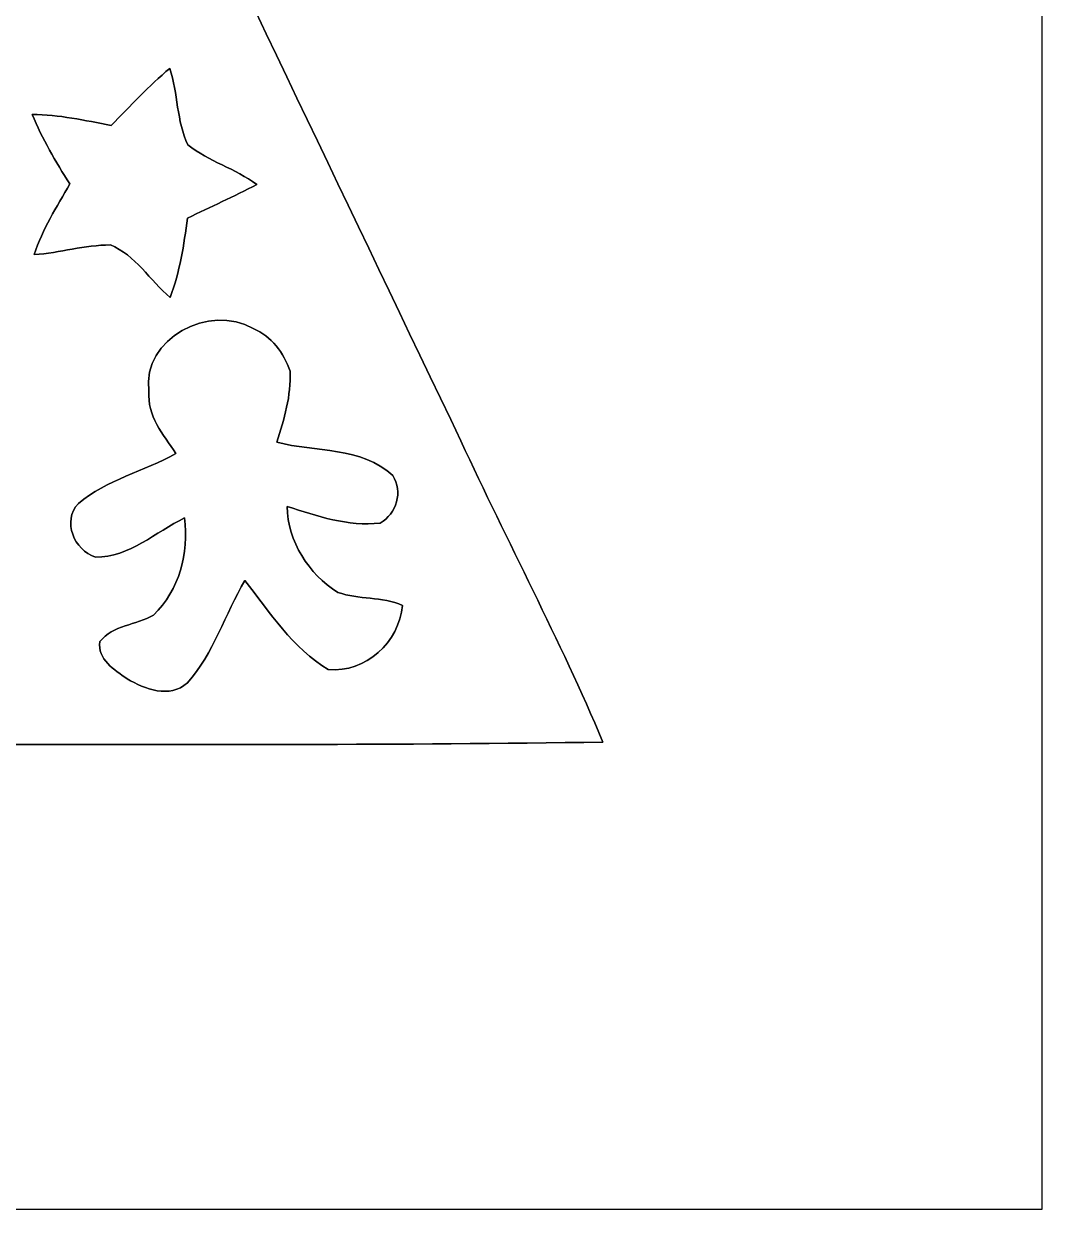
# Model space of a CAD drawing. Header units: centimetres. Extents: x -16.8 to 16.8, y -16.7 to 16.7.
# Drawn here: x 8.13 to 16.77, y -16.67 to -6.6 of the extents above; entities that cross this region are included whole.
import ezdxf

# ---------------------------------------------------------------- set-up
doc = ezdxf.new("R2010")
doc.units = ezdxf.units.CM
doc.header["$MEASUREMENT"] = 0
doc.layers.add('Layer 1', color=7, linetype='Continuous')

msp = doc.modelspace()

# ---------------------------------------------------------------- linework, layer by layer
at = {"layer": 'Layer 1', "color": 7}
for points, knots in [([(-16.77458, 16.66875), (-16.77458, 16.66875), (16.77458, 16.66875), (16.77458, 16.66875), (16.77458, 16.66875), (16.77458, 16.66875), (16.77458, -16.66875), (16.77458, -16.66875), (16.77458, -16.66875), (16.77458, -16.66875), (-16.77458, -16.66875), (-16.77458, -16.66875), (-16.77458, -16.66875), (-16.77458, -16.66875), (-16.77458, 16.66875), (-16.77458, 16.66875), (-16.77458, 16.66875), (-16.77458, 16.66875), (-16.77458, 16.66875), (-16.77458, 16.66875)], [0, 0, 0, 0, 0.16666667, 0.16666667, 0.16666667, 0.16666667, 0.33333333, 0.33333333, 0.33333333, 0.33333333, 0.5, 0.5, 0.5, 0.5, 0.66666667, 0.66666667, 0.66666667, 0.66666667, 1, 1, 1, 1]), ([(0.2099, 16.06797), (0.03069, 15.7674), (-0.04974, 15.40334), (-0.28011, 15.13593), (-0.28011, 15.13593), (-0.62336, 15.05797), (-0.98319, 15.07525), (-1.32186, 14.97048), (-1.32186, 14.97048), (-1.15888, 14.62652), (-0.79834, 14.44025), (-0.54716, 14.16826), (-0.54716, 14.16826), (-0.62548, 13.82254), (-0.74718, 13.47505), (-0.70414, 13.11487), (-0.70414, 13.11487), (-0.48578, 13.1766), (-0.28646, 13.28773), (-0.07408, 13.36569), (-0.07408, 13.36569), (-0.2032, 12.98787), (-0.39758, 12.63615), (-0.56727, 12.27561), (-0.56727, 12.27561), (-4.31236, 4.43936), (-8.05991, -3.39549), (-11.80394, -11.23209), (-11.80394, -11.23209), (-12.02761, -11.72774), (-12.29466, -12.20364), (-12.49151, -12.71129), (-12.49151, -12.71129), (-9.30981, -12.72611), (-6.12775, -12.71376), (-2.94569, -12.71693), (-2.94569, -12.71693), (-2.68711, -12.71834), (-2.42852, -12.72716), (-2.17029, -12.74445), (-2.17029, -12.74445), (-2.15159, -13.82324), (-2.2038, -14.90451), (-2.14842, -15.9826), (-2.14842, -15.9826), (-2.10503, -16.17345), (-1.86831, -16.18686), (-1.71238, -16.17627), (-1.71238, -16.17627), (-0.35948, -16.17063), (0.99378, -16.18439), (2.34632, -16.16992), (2.34632, -16.16992), (2.50578, -16.19744), (2.70722, -16.09937), (2.72697, -15.92792), (2.72697, -15.92792), (2.75661, -14.86182), (2.7118, -13.79467), (2.74532, -12.72893), (2.74532, -12.72893), (6.17784, -12.69083), (9.61143, -12.74939), (13.04396, -12.69929), (13.04396, -12.69929), (12.67777, -11.83076), (12.23292, -10.99679), (11.83852, -10.1406), (11.83852, -10.1406), (9.97902, -6.25898), (8.13506, -2.36961), (6.2671, 1.50813), (6.2671, 1.50813), (4.38644, 5.46382), (2.48497, 9.4107), (0.60819, 13.36816), (0.60819, 13.36816), (0.83714, 13.30043), (1.04458, 13.17237), (1.28305, 13.13462), (1.28305, 13.13462), (1.29646, 13.4934), (1.13312, 13.83101), (1.12924, 14.18484), (1.12924, 14.18484), (1.36066, 14.46248), (1.71274, 14.6371), (1.88489, 14.96801), (1.88489, 14.96801), (1.5434, 15.09148), (1.17193, 15.06291), (0.82338, 15.15181), (0.82338, 15.15181), (0.55633, 15.40757), (0.58702, 15.90922), (0.2099, 16.06797)], [0, 0, 0, 0, 0.04, 0.04, 0.04, 0.04, 0.08, 0.08, 0.08, 0.08, 0.12, 0.12, 0.12, 0.12, 0.16, 0.16, 0.16, 0.16, 0.2, 0.2, 0.2, 0.2, 0.24, 0.24, 0.24, 0.24, 0.28, 0.28, 0.28, 0.28, 0.32, 0.32, 0.32, 0.32, 0.36, 0.36, 0.36, 0.36, 0.4, 0.4, 0.4, 0.4, 0.44, 0.44, 0.44, 0.44, 0.48, 0.48, 0.48, 0.48, 0.52, 0.52, 0.52, 0.52, 0.56, 0.56, 0.56, 0.56, 0.6, 0.6, 0.6, 0.6, 0.64, 0.64, 0.64, 0.64, 0.68, 0.68, 0.68, 0.68, 0.72, 0.72, 0.72, 0.72, 0.76, 0.76, 0.76, 0.76, 0.8, 0.8, 0.8, 0.8, 0.84, 0.84, 0.84, 0.84, 0.88, 0.88, 0.88, 0.88, 0.92, 0.92, 0.92, 0.92, 1, 1, 1, 1]), ([(8.86848, -7.45949), (9.03076, -7.29474), (9.1881, -7.12364), (9.36625, -6.97512), (9.36625, -6.97512), (9.4361, -7.18785), (9.42305, -7.4235), (9.52041, -7.626), (9.52041, -7.626), (9.6968, -7.76534), (9.92293, -7.82673), (10.10426, -7.96184), (10.10426, -7.96184), (9.91129, -8.06344), (9.71303, -8.15375), (9.51618, -8.24724), (9.51618, -8.24724), (9.4869, -8.47584), (9.45127, -8.70444), (9.36872, -8.92104), (9.36872, -8.92104), (9.19762, -8.77817), (9.07344, -8.56015), (8.86142, -8.47549), (8.86142, -8.47549), (8.64447, -8.47619), (8.43209, -8.54216), (8.21584, -8.55768), (8.21584, -8.55768), (8.28393, -8.34249), (8.40528, -8.15128), (8.51782, -7.95761), (8.51782, -7.95761), (8.39611, -7.76852), (8.28357, -7.57379), (8.19679, -7.36635), (8.19679, -7.36635), (8.42433, -7.36776), (8.64552, -7.41821), (8.86848, -7.45949)], [0, 0, 0, 0, 0.09090909, 0.09090909, 0.09090909, 0.09090909, 0.18181818, 0.18181818, 0.18181818, 0.18181818, 0.27272727, 0.27272727, 0.27272727, 0.27272727, 0.36363636, 0.36363636, 0.36363636, 0.36363636, 0.45454545, 0.45454545, 0.45454545, 0.45454545, 0.54545455, 0.54545455, 0.54545455, 0.54545455, 0.63636364, 0.63636364, 0.63636364, 0.63636364, 0.72727273, 0.72727273, 0.72727273, 0.72727273, 0.81818182, 0.81818182, 0.81818182, 0.81818182, 1, 1, 1, 1]), ([(9.18951, -9.71762), (9.12742, -9.26888), (9.7095, -8.96832), (10.07392, -9.18669), (10.07392, -9.18669), (10.22844, -9.2523), (10.33604, -9.39094), (10.38754, -9.54864), (10.38754, -9.54864), (10.39707, -9.75607), (10.33815, -9.95645), (10.27465, -10.15118), (10.27465, -10.15118), (10.60485, -10.23867), (10.99185, -10.18505), (11.25926, -10.43517), (11.25926, -10.43517), (11.34886, -10.57275), (11.29136, -10.76007), (11.15166, -10.83839), (11.15166, -10.83839), (10.87649, -10.8712), (10.61791, -10.77701), (10.36144, -10.69728), (10.36144, -10.69728), (10.3699, -10.99573), (10.54206, -11.27054), (10.79288, -11.42718), (10.79288, -11.42718), (10.96998, -11.49138), (11.16789, -11.46104), (11.34286, -11.5376), (11.34286, -11.5376), (11.31394, -11.85051), (11.02924, -12.11157), (10.71139, -12.0837), (10.71139, -12.0837), (10.41153, -11.89919), (10.21433, -11.59898), (10.00372, -11.32628), (10.00372, -11.32628), (9.83474, -11.61239), (9.73984, -11.94506), (9.51512, -12.19623), (9.51512, -12.19623), (9.36484, -12.33241), (9.15423, -12.2488), (9.00324, -12.16131), (9.00324, -12.16131), (8.89811, -12.08864), (8.74854, -11.99409), (8.77182, -11.84592), (8.77182, -11.84592), (8.8833, -11.70481), (9.0805, -11.70693), (9.22726, -11.62085), (9.22726, -11.62085), (9.44986, -11.40601), (9.52888, -11.09486), (9.49184, -10.79465), (9.49184, -10.79465), (9.24489, -10.91424), (9.02617, -11.12979), (8.73478, -11.12802), (8.73478, -11.12802), (8.55416, -11.06911), (8.44938, -10.82216), (8.59014, -10.67188), (8.59014, -10.67188), (8.83179, -10.47044), (9.14717, -10.39918), (9.41811, -10.24714), (9.41811, -10.24714), (9.31016, -10.08662), (9.17116, -9.92681), (9.18951, -9.71762)], [0, 0, 0, 0, 0.05, 0.05, 0.05, 0.05, 0.1, 0.1, 0.1, 0.1, 0.15, 0.15, 0.15, 0.15, 0.2, 0.2, 0.2, 0.2, 0.25, 0.25, 0.25, 0.25, 0.3, 0.3, 0.3, 0.3, 0.35, 0.35, 0.35, 0.35, 0.4, 0.4, 0.4, 0.4, 0.45, 0.45, 0.45, 0.45, 0.5, 0.5, 0.5, 0.5, 0.55, 0.55, 0.55, 0.55, 0.6, 0.6, 0.6, 0.6, 0.65, 0.65, 0.65, 0.65, 0.7, 0.7, 0.7, 0.7, 0.75, 0.75, 0.75, 0.75, 0.8, 0.8, 0.8, 0.8, 0.85, 0.85, 0.85, 0.85, 0.9, 0.9, 0.9, 0.9, 1, 1, 1, 1])]:
    msp.add_open_spline(points, degree=3, knots=knots, dxfattribs=at)
at = {"layer": 'Layer 1', "color": 251}
for points, knots in [([(0.2099, 16.06797), (0.58702, 15.90922), (0.55633, 15.40757), (0.82338, 15.15181), (0.82338, 15.15181), (1.17193, 15.06291), (1.5434, 15.09148), (1.88489, 14.96801), (1.88489, 14.96801), (1.71274, 14.6371), (1.36066, 14.46248), (1.12924, 14.18484), (1.12924, 14.18484), (1.13312, 13.83101), (1.29646, 13.4934), (1.28305, 13.13462), (1.28305, 13.13462), (1.04458, 13.17237), (0.83714, 13.30043), (0.60819, 13.36816), (0.60819, 13.36816), (2.48497, 9.4107), (4.38644, 5.46382), (6.2671, 1.50813), (6.2671, 1.50813), (8.13506, -2.36961), (9.97902, -6.25898), (11.83852, -10.1406), (11.83852, -10.1406), (12.23292, -10.99679), (12.67777, -11.83076), (13.04396, -12.69929), (13.04396, -12.69929), (9.61143, -12.74939), (6.17784, -12.69083), (2.74532, -12.72893), (2.74532, -12.72893), (2.7118, -13.79467), (2.75661, -14.86182), (2.72697, -15.92792), (2.72697, -15.92792), (2.70722, -16.09937), (2.50578, -16.19744), (2.34632, -16.16992), (2.34632, -16.16992), (0.99378, -16.18439), (-0.35948, -16.17063), (-1.71238, -16.17627), (-1.71238, -16.17627), (-1.86831, -16.18686), (-2.10503, -16.17345), (-2.14842, -15.9826), (-2.14842, -15.9826), (-2.2038, -14.90451), (-2.15159, -13.82324), (-2.17029, -12.74445), (-2.17029, -12.74445), (-2.42852, -12.72716), (-2.68711, -12.71834), (-2.94569, -12.71693), (-2.94569, -12.71693), (-6.12775, -12.71376), (-9.30981, -12.72611), (-12.49151, -12.71129), (-12.49151, -12.71129), (-12.29466, -12.20364), (-12.02761, -11.72774), (-11.80394, -11.23209), (-11.80394, -11.23209), (-8.05991, -3.39549), (-4.31236, 4.43936), (-0.56727, 12.27561), (-0.56727, 12.27561), (-0.39758, 12.63615), (-0.2032, 12.98787), (-0.07408, 13.36569), (-0.07408, 13.36569), (-0.28646, 13.28773), (-0.48578, 13.1766), (-0.70414, 13.11487), (-0.70414, 13.11487), (-0.74718, 13.47505), (-0.62548, 13.82254), (-0.54716, 14.16826), (-0.54716, 14.16826), (-0.79834, 14.44025), (-1.15888, 14.62652), (-1.32186, 14.97048), (-1.32186, 14.97048), (-0.98319, 15.07525), (-0.62336, 15.05797), (-0.28011, 15.13593), (-0.28011, 15.13593), (-0.04974, 15.40334), (0.03069, 15.7674), (0.2099, 16.06797), (0.2099, 16.06797), (0.2099, 16.06797), (0.2099, 16.06797), (0.2099, 16.06797)], [0, 0, 0, 0, 0.03846154, 0.03846154, 0.03846154, 0.03846154, 0.07692308, 0.07692308, 0.07692308, 0.07692308, 0.11538462, 0.11538462, 0.11538462, 0.11538462, 0.15384615, 0.15384615, 0.15384615, 0.15384615, 0.19230769, 0.19230769, 0.19230769, 0.19230769, 0.23076923, 0.23076923, 0.23076923, 0.23076923, 0.26923077, 0.26923077, 0.26923077, 0.26923077, 0.30769231, 0.30769231, 0.30769231, 0.30769231, 0.34615385, 0.34615385, 0.34615385, 0.34615385, 0.38461538, 0.38461538, 0.38461538, 0.38461538, 0.42307692, 0.42307692, 0.42307692, 0.42307692, 0.46153846, 0.46153846, 0.46153846, 0.46153846, 0.5, 0.5, 0.5, 0.5, 0.53846154, 0.53846154, 0.53846154, 0.53846154, 0.57692308, 0.57692308, 0.57692308, 0.57692308, 0.61538462, 0.61538462, 0.61538462, 0.61538462, 0.65384615, 0.65384615, 0.65384615, 0.65384615, 0.69230769, 0.69230769, 0.69230769, 0.69230769, 0.73076923, 0.73076923, 0.73076923, 0.73076923, 0.76923077, 0.76923077, 0.76923077, 0.76923077, 0.80769231, 0.80769231, 0.80769231, 0.80769231, 0.84615385, 0.84615385, 0.84615385, 0.84615385, 0.88461538, 0.88461538, 0.88461538, 0.88461538, 0.92307692, 0.92307692, 0.92307692, 0.92307692, 1, 1, 1, 1]), ([(8.86848, -7.45949), (8.64552, -7.41821), (8.42433, -7.36776), (8.19679, -7.36635), (8.19679, -7.36635), (8.28357, -7.57379), (8.39611, -7.76852), (8.51782, -7.95761), (8.51782, -7.95761), (8.40528, -8.15128), (8.28393, -8.34249), (8.21584, -8.55768), (8.21584, -8.55768), (8.43209, -8.54216), (8.64447, -8.47619), (8.86142, -8.47549), (8.86142, -8.47549), (9.07344, -8.56015), (9.19762, -8.77817), (9.36872, -8.92104), (9.36872, -8.92104), (9.45127, -8.70444), (9.4869, -8.47584), (9.51618, -8.24724), (9.51618, -8.24724), (9.71303, -8.15375), (9.91129, -8.06344), (10.10426, -7.96184), (10.10426, -7.96184), (9.92293, -7.82673), (9.6968, -7.76534), (9.52041, -7.626), (9.52041, -7.626), (9.42305, -7.4235), (9.4361, -7.18785), (9.36625, -6.97512), (9.36625, -6.97512), (9.1881, -7.12364), (9.03076, -7.29474), (8.86848, -7.45949), (8.86848, -7.45949), (8.86848, -7.45949), (8.86848, -7.45949), (8.86848, -7.45949)], [0, 0, 0, 0, 0.08333333, 0.08333333, 0.08333333, 0.08333333, 0.16666667, 0.16666667, 0.16666667, 0.16666667, 0.25, 0.25, 0.25, 0.25, 0.33333333, 0.33333333, 0.33333333, 0.33333333, 0.41666667, 0.41666667, 0.41666667, 0.41666667, 0.5, 0.5, 0.5, 0.5, 0.58333333, 0.58333333, 0.58333333, 0.58333333, 0.66666667, 0.66666667, 0.66666667, 0.66666667, 0.75, 0.75, 0.75, 0.75, 0.83333333, 0.83333333, 0.83333333, 0.83333333, 1, 1, 1, 1]), ([(9.18951, -9.71762), (9.17116, -9.92681), (9.31016, -10.08662), (9.41811, -10.24714), (9.41811, -10.24714), (9.14717, -10.39918), (8.83179, -10.47044), (8.59014, -10.67188), (8.59014, -10.67188), (8.44938, -10.82216), (8.55416, -11.06911), (8.73478, -11.12802), (8.73478, -11.12802), (9.02617, -11.12979), (9.24489, -10.91424), (9.49184, -10.79465), (9.49184, -10.79465), (9.52888, -11.09486), (9.44986, -11.40601), (9.22726, -11.62085), (9.22726, -11.62085), (9.0805, -11.70693), (8.8833, -11.70481), (8.77182, -11.84592), (8.77182, -11.84592), (8.74854, -11.99409), (8.89811, -12.08864), (9.00324, -12.16131), (9.00324, -12.16131), (9.15423, -12.2488), (9.36484, -12.33241), (9.51512, -12.19623), (9.51512, -12.19623), (9.73984, -11.94506), (9.83474, -11.61239), (10.00372, -11.32628), (10.00372, -11.32628), (10.21433, -11.59898), (10.41153, -11.89919), (10.71139, -12.0837), (10.71139, -12.0837), (11.02924, -12.11157), (11.31394, -11.85051), (11.34286, -11.5376), (11.34286, -11.5376), (11.16789, -11.46104), (10.96998, -11.49138), (10.79288, -11.42718), (10.79288, -11.42718), (10.54206, -11.27054), (10.3699, -10.99573), (10.36144, -10.69728), (10.36144, -10.69728), (10.61791, -10.77701), (10.87649, -10.8712), (11.15166, -10.83839), (11.15166, -10.83839), (11.29136, -10.76007), (11.34886, -10.57275), (11.25926, -10.43517), (11.25926, -10.43517), (10.99185, -10.18505), (10.60485, -10.23867), (10.27465, -10.15118), (10.27465, -10.15118), (10.33815, -9.95645), (10.39707, -9.75607), (10.38754, -9.54864), (10.38754, -9.54864), (10.33604, -9.39094), (10.22844, -9.2523), (10.07392, -9.18669), (10.07392, -9.18669), (9.7095, -8.96832), (9.12742, -9.26888), (9.18951, -9.71762), (9.18951, -9.71762), (9.18951, -9.71762), (9.18951, -9.71762), (9.18951, -9.71762)], [0, 0, 0, 0, 0.04761905, 0.04761905, 0.04761905, 0.04761905, 0.0952381, 0.0952381, 0.0952381, 0.0952381, 0.14285714, 0.14285714, 0.14285714, 0.14285714, 0.19047619, 0.19047619, 0.19047619, 0.19047619, 0.23809524, 0.23809524, 0.23809524, 0.23809524, 0.28571429, 0.28571429, 0.28571429, 0.28571429, 0.33333333, 0.33333333, 0.33333333, 0.33333333, 0.38095238, 0.38095238, 0.38095238, 0.38095238, 0.42857143, 0.42857143, 0.42857143, 0.42857143, 0.47619048, 0.47619048, 0.47619048, 0.47619048, 0.52380952, 0.52380952, 0.52380952, 0.52380952, 0.57142857, 0.57142857, 0.57142857, 0.57142857, 0.61904762, 0.61904762, 0.61904762, 0.61904762, 0.66666667, 0.66666667, 0.66666667, 0.66666667, 0.71428571, 0.71428571, 0.71428571, 0.71428571, 0.76190476, 0.76190476, 0.76190476, 0.76190476, 0.80952381, 0.80952381, 0.80952381, 0.80952381, 0.85714286, 0.85714286, 0.85714286, 0.85714286, 0.9047619, 0.9047619, 0.9047619, 0.9047619, 1, 1, 1, 1])]:
    msp.add_open_spline(points, degree=3, knots=knots, dxfattribs=at)

doc.saveas('drawing.dxf')
